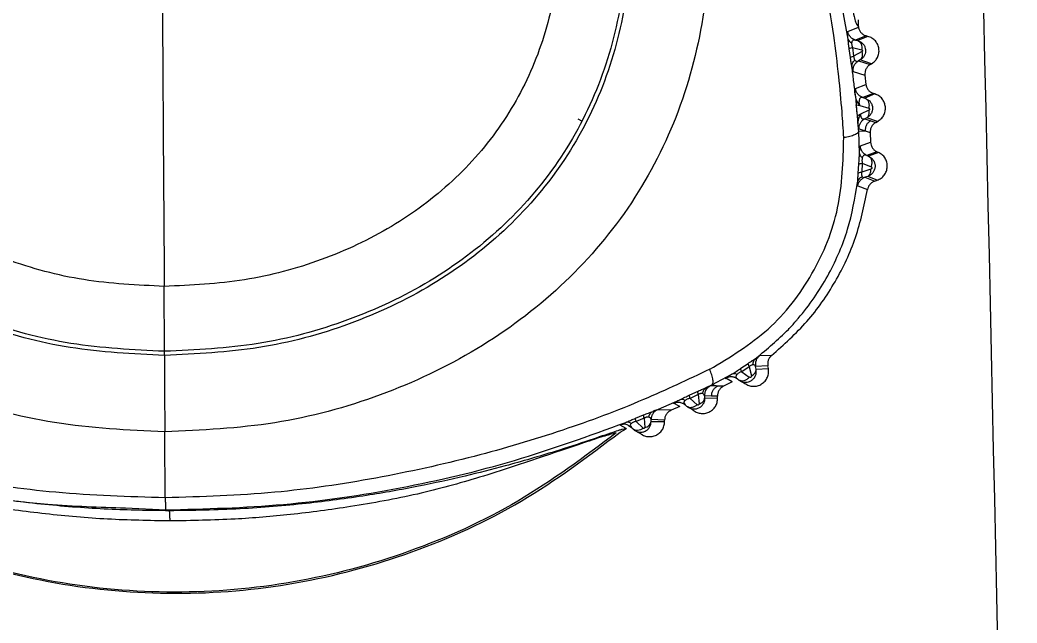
# Model space of a CAD drawing. Extents: x 527 to 611, y 788 to 934.
# Drawn here: x 605.528 to 607.359, y 856.695 to 857.804 of the extents above; entities that cross this region are included whole.
import ezdxf

# ---------------------------------------------------------------- set-up
doc = ezdxf.new("R2010")
doc.units = 0
doc.header["$MEASUREMENT"] = 0
doc.layers.add('1', color=4, linetype='Continuous')
doc.layers.add('GEOMETRY', color=4, linetype='Continuous', lineweight=25)

# ---------------------------------------------------------------- blocks, each defined once
blk = doc.blocks.new('2026_FLASH')
at = {"layer": 'GEOMETRY'}
for p, q in [((79.9888, 54.4774), (79.9889, 54.4903)), ((79.9689, 54.468), (79.9692, 54.4692)), ((79.9692, 54.4692), (79.9889, 54.477)), ((79.9853, 54.4823), (79.9888, 54.4774)), ((79.9888, 54.4774), (79.9889, 54.477)), ((80.0032, 54.461), (79.9835, 54.4532)), ((79.9835, 54.4532), (79.9876, 54.4522)), ((80.0063, 54.4601), (79.9876, 54.4522)), ((79.9876, 54.4522), (79.994, 54.4492)), ((80.0063, 54.4601), (80.0032, 54.461)), ((79.9741, 54.4214), (79.9719, 54.4372)), ((79.9778, 54.4394), (79.98, 54.4237)), ((79.9778, 54.4394), (79.9951, 54.4351)), ((79.9955, 54.4321), (79.98, 54.4237)), ((79.9922, 54.4168), (79.9889, 54.415)), ((79.9889, 54.415), (80.0105, 54.4083)), ((80.0128, 54.4096), (79.9922, 54.4168)), ((79.9784, 54.3976), (79.9792, 54.3956)), ((79.9792, 54.3956), (80.0007, 54.389)), ((80.0105, 54.4083), (80.0128, 54.4096)), ((80.0007, 54.389), (80.0026, 54.3717)), ((79.9834, 54.3644), (80.0026, 54.3717)), ((79.9833, 54.35), (79.9849, 54.3345)), ((80.0164, 54.355), (79.9972, 54.3477)), ((79.9972, 54.3477), (80.0008, 54.3466)), ((80.019, 54.3542), (80.0008, 54.3466)), ((80.0008, 54.3466), (80.0075, 54.343)), ((80.019, 54.3542), (80.0164, 54.355)), ((79.9853, 54.331), (79.9849, 54.3345)), ((79.9849, 54.3345), (79.9912, 54.3329)), ((79.9869, 54.3139), (79.9853, 54.331)), ((79.9912, 54.3329), (80.0077, 54.3281)), ((80.0081, 54.3245), (79.9927, 54.3168)), ((79.4737, 54.3084), (79.4811, 54.3042)), ((79.9927, 54.3168), (79.9869, 54.3139)), ((79.9884, 54.297), (79.9869, 54.3139)), ((80.0042, 54.3105), (80.0004, 54.3087)), ((80.0004, 54.3087), (80.0116, 54.305)), ((80.0237, 54.3035), (80.0042, 54.3105)), ((80.0116, 54.305), (80.0208, 54.302)), ((80.0208, 54.302), (80.0237, 54.3035)), ((79.9885, 54.2964), (79.9884, 54.297)), ((79.9893, 54.2861), (80.0012, 54.2862)), ((79.9908, 54.2446), (79.9893, 54.2861)), ((79.99, 54.2899), (80.0012, 54.2862)), ((80.0012, 54.2862), (80.0104, 54.2833)), ((80.0104, 54.2833), (80.0112, 54.2654)), ((79.9918, 54.2563), (79.9924, 54.259)), ((79.9924, 54.259), (80.0112, 54.2654)), ((80.0229, 54.248), (80.0041, 54.2413)), ((80.0041, 54.2413), (80.0073, 54.24)), ((80.0254, 54.2469), (80.0073, 54.24)), ((80.0073, 54.24), (80.0138, 54.2354)), ((80.0254, 54.2469), (80.0229, 54.248)), ((79.9885, 54.2088), (79.9896, 54.225)), ((79.9959, 54.2271), (79.9949, 54.2106)), ((80.0118, 54.2161), (79.9949, 54.2106)), ((79.9959, 54.2271), (80.012, 54.2205)), ((80.0058, 54.2027), (80.0007, 54.2011)), ((80.0007, 54.2011), (80.0187, 54.194)), ((80.0232, 54.1956), (80.0058, 54.2027)), ((80.0187, 54.194), (80.0232, 54.1956)), ((79.9876, 54.1852), (80.0056, 54.1784)), ((78.7143, 53.8812), (78.7138, 54.0005)), ((78.7143, 53.8736), (78.7143, 53.8812)), ((79.7945, 53.8645), (79.8007, 53.8687)), ((79.807, 53.8726), (79.8055, 53.8718)), ((79.8294, 53.8736), (79.807, 53.8726)), ((79.7729, 53.8499), (79.7864, 53.859)), ((79.7883, 53.8529), (79.7745, 53.8437)), ((79.7883, 53.8529), (79.7922, 53.836)), ((79.8224, 53.8544), (79.7998, 53.8533)), ((79.801, 53.8483), (79.7998, 53.8533)), ((79.801, 53.8483), (79.8234, 53.8497)), ((79.8234, 53.8497), (79.8224, 53.8544)), ((79.7197, 53.8195), (79.7566, 53.8392)), ((79.7465, 53.8321), (79.7435, 53.8306)), ((79.7464, 53.8324), (79.7454, 53.8317)), ((79.7568, 53.8253), (79.7454, 53.8317)), ((79.747, 53.8329), (79.7462, 53.8326)), ((79.757, 53.834), (79.7502, 53.8335)), ((79.7633, 53.8323), (79.7556, 53.8341)), ((79.7667, 53.8303), (79.7694, 53.8283)), ((79.7694, 53.8283), (79.78, 53.8222)), ((79.7745, 53.8437), (79.7884, 53.8336)), ((79.7053, 53.8128), (79.7105, 53.8151)), ((79.7105, 53.8151), (79.7197, 53.8195)), ((79.7171, 53.8176), (79.7155, 53.8171)), ((79.7302, 53.8173), (79.7171, 53.8176)), ((79.7302, 53.8173), (79.7197, 53.8195)), ((79.7409, 53.817), (79.7302, 53.8173)), ((79.7568, 53.8253), (79.7409, 53.817)), ((79.7779, 53.8238), (79.78, 53.8222)), ((79.6116, 53.7708), (79.6609, 53.7922)), ((79.679, 53.801), (79.6942, 53.808)), ((79.6947, 53.8017), (79.6796, 53.7947)), ((79.6796, 53.7947), (79.6927, 53.7829)), ((79.6947, 53.8017), (79.696, 53.7844)), ((79.7061, 53.7992), (79.7064, 53.7951)), ((79.7192, 53.7989), (79.7061, 53.7992)), ((79.7064, 53.7951), (79.7301, 53.7954)), ((79.73, 53.7987), (79.7192, 53.7989)), ((79.7301, 53.7954), (79.73, 53.7987)), ((79.6198, 53.7737), (79.6184, 53.7733)), ((79.6447, 53.7727), (79.6198, 53.7737)), ((79.6605, 53.7796), (79.6447, 53.7727)), ((79.6492, 53.7861), (79.6507, 53.787)), ((79.6605, 53.7796), (79.6492, 53.7861)), ((79.6656, 53.7859), (79.6697, 53.7835)), ((79.6734, 53.78), (79.6706, 53.7825)), ((79.6819, 53.7761), (79.6839, 53.7742)), ((79.5794, 53.7582), (79.5943, 53.7642)), ((79.5955, 53.7584), (79.5806, 53.7524)), ((79.5955, 53.7584), (79.5962, 53.741)), ((79.6081, 53.7519), (79.6079, 53.7556)), ((79.6328, 53.7546), (79.6079, 53.7556)), ((79.6328, 53.7519), (79.6328, 53.7546)), ((79.551, 53.7456), (79.5519, 53.7461)), ((79.5625, 53.7391), (79.551, 53.7456)), ((79.551, 53.7324), (79.5621, 53.7389)), ((79.5621, 53.7389), (79.555, 53.7376)), ((79.5625, 53.7391), (79.5621, 53.7389)), ((79.5665, 53.7451), (79.5721, 53.7412)), ((79.5721, 53.7412), (79.5751, 53.7382)), ((79.5806, 53.7524), (79.5934, 53.7399)), ((79.6081, 53.7519), (79.6328, 53.7519)), ((79.5791, 53.7352), (79.5915, 53.728)), ((78.6424, 53.5933), (78.7167, 53.5897)), ((78.7233, 53.5881), (78.7167, 53.5897))]:
    blk.add_line(p, q, dxfattribs=at)
for points in [[(79.9578, 62.9334), (80.1064, 59.1097), (80.2138, 55.2843), (80.2801, 51.4582)], [(78.7104, 54.5334), (78.7109, 54.4441), (78.7118, 54.2654), (78.7132, 54.0888), (78.7138, 54.0005)], [(80.0128, 54.4096), (80.0151, 54.4112), (80.0195, 54.4143), (80.0241, 54.4211), (80.0267, 54.4289), (80.0268, 54.4371), (80.0246, 54.445), (80.0202, 54.4519), (80.014, 54.4574), (80.0089, 54.4592), (80.0063, 54.4601)], [(80.0237, 54.3035), (80.026, 54.305), (80.0306, 54.3079), (80.0354, 54.3146), (80.0382, 54.3223), (80.0387, 54.3305), (80.0367, 54.3385), (80.0326, 54.3455), (80.0266, 54.3512), (80.0215, 54.3532), (80.019, 54.3542)], [(80.0232, 54.1956), (80.0257, 54.1967), (80.0308, 54.1989), (80.0367, 54.2049), (80.0406, 54.2123), (80.0422, 54.2205), (80.0413, 54.2288), (80.038, 54.2364), (80.0326, 54.2429), (80.0278, 54.2455), (80.0254, 54.2469)], [(79.78, 53.8222), (79.7824, 53.8208), (79.7871, 53.8179), (79.7954, 53.8165), (79.8037, 53.8174), (79.8113, 53.8208), (79.8176, 53.8263), (79.822, 53.8334), (79.8242, 53.8415), (79.8236, 53.847), (79.8234, 53.8497)], [(79.6839, 53.7742), (79.686, 53.7725), (79.6903, 53.7692), (79.6982, 53.7668), (79.7064, 53.7667), (79.7142, 53.769), (79.7211, 53.7734), (79.7264, 53.7797), (79.7297, 53.7873), (79.73, 53.7927), (79.7301, 53.7954)], [(79.5858, 53.7324), (79.5879, 53.7306), (79.592, 53.7271), (79.5998, 53.7245), (79.608, 53.724), (79.616, 53.726), (79.623, 53.7303), (79.6285, 53.7364), (79.6321, 53.7438), (79.6326, 53.7492), (79.6328, 53.7519)], [(77.9181, 53.7334), (77.9771, 53.6888), (78.0952, 53.5996), (78.2982, 53.5074), (78.5127, 53.4493), (78.7344, 53.43), (78.956, 53.449), (79.1706, 53.5068), (79.3737, 53.5989), (79.4919, 53.6879), (79.551, 53.7324)], [(79.544, 53.7312), (79.4852, 53.6871), (79.3675, 53.5991), (79.1656, 53.5081), (78.9524, 53.451), (78.7322, 53.4322), (78.5121, 53.4513), (78.299, 53.5087), (78.0971, 53.5999), (77.9796, 53.6881), (77.9208, 53.7321)]]:
    blk.add_open_spline(points, degree=3, dxfattribs=at)
for points, knots in [([(77.4714, 54.2754), (77.4742, 54.3175), (77.4802, 54.4074), (77.5016, 54.5526), (77.534, 54.7002), (77.5783, 54.847), (77.6312, 54.9868), (77.6936, 55.1259), (77.7723, 55.2752), (77.8716, 55.4292), (77.9929, 55.5879), (78.1126, 55.7183), (78.2216, 55.8197), (78.3107, 55.8936), (78.393, 55.9547), (78.4462, 55.9901), (78.4715, 56.007)], [0, 0, 0, 0, 0.0618389, 0.131845, 0.211627, 0.279904, 0.3529711, 0.4274329, 0.4999257, 0.5964014, 0.6918895, 0.7884778, 0.8520734, 0.9066684, 0.9556063, 1, 1, 1, 1]), ([(79.9619, 54.274), (79.9609, 54.2897), (79.9586, 54.327), (79.9526, 54.3897), (79.9432, 54.4672), (79.9306, 54.5463), (79.9147, 54.6264), (79.8967, 54.704), (79.8726, 54.7894), (79.8434, 54.8778), (79.809, 54.9685), (79.7701, 55.0595), (79.7242, 55.1553), (79.6893, 55.22), (79.6699, 55.2537), (79.6699, 55.2537), (79.6699, 55.2537), (79.6699, 55.2537), (79.6699, 55.2537), (79.6699, 55.2537), (79.6698, 55.2537), (79.6698, 55.2538), (79.6697, 55.254), (79.6695, 55.2543), (79.6689, 55.2553), (79.667, 55.2587), (79.66, 55.2707), (79.6449, 55.296), (79.619, 55.338), (79.5908, 55.3812), (79.5643, 55.4196), (79.5445, 55.4474), (79.5264, 55.4721), (79.5101, 55.4938), (79.4841, 55.5275), (79.4486, 55.5715), (79.4026, 55.6249), (79.3563, 55.6758), (79.307, 55.7269), (79.2468, 55.7852), (79.1855, 55.84), (79.1233, 55.8912), (79.067, 55.9344), (79.0131, 55.973), (78.9779, 55.9967), (78.9633, 56.0065)], [0, 0, 0, 0, 0.023144, 0.05484, 0.091564, 0.136206, 0.170367, 0.209427, 0.251228, 0.298444, 0.343948, 0.391377, 0.441313, 0.497426, 0.497427, 0.497428, 0.497429, 0.497432, 0.497437, 0.497446, 0.497463, 0.497497, 0.497564, 0.497711, 0.498058, 0.499248, 0.503302, 0.518104, 0.541837, 0.574517, 0.592617, 0.609041, 0.623786, 0.63685, 0.648231, 0.685287, 0.718359, 0.749985, 0.784568, 0.820855, 0.870939, 0.90326, 0.937451, 0.973984, 1, 1, 1, 1]), ([(79.9698, 54.455), (79.9573, 54.5258), (79.9322, 54.6676), (79.8701, 54.8756), (79.7901, 55.077), (79.6909, 55.2703), (79.5734, 55.4535), (79.4393, 55.6242), (79.2905, 55.7826), (79.1806, 55.8751), (79.1257, 55.9213)], [0, 0, 0, 0, 0.124582, 0.24949, 0.37459, 0.499876, 0.625195, 0.75037, 0.87536, 1, 1, 1, 1]), ([(79.1636, 55.9085), (79.1643, 55.9075), (79.1659, 55.9055), (79.1794, 55.893), (79.206, 55.8692), (79.2442, 55.8343), (79.2857, 55.7951), (79.3336, 55.7475), (79.387, 55.6913), (79.4485, 55.6221), (79.5129, 55.5431), (79.5777, 55.4557), (79.6371, 55.3677), (79.6922, 55.2774), (79.743, 55.1853), (79.7902, 55.0899), (79.8338, 54.9907), (79.8752, 54.8836), (79.9109, 54.7761), (79.9394, 54.6751), (79.959, 54.5949), (79.9724, 54.5349), (79.9798, 54.501), (79.9837, 54.4859), (79.9848, 54.4835), (79.9853, 54.4823)], [0, 0, 0, 0, 0.014533, 0.030212, 0.067806, 0.097423, 0.132023, 0.171465, 0.214167, 0.262912, 0.324614, 0.380826, 0.439833, 0.496705, 0.551963, 0.610023, 0.668914, 0.727586, 0.796926, 0.855191, 0.90411, 0.942201, 0.973745, 0.987278, 1, 1, 1, 1]), ([(78.7147, 53.733), (78.6469, 53.7363), (78.5119, 53.7429), (78.3167, 53.7959), (78.1373, 53.8799), (77.981, 53.9961), (77.8548, 54.141), (77.7659, 54.3105), (77.7174, 54.4968), (77.7087, 54.692), (77.7383, 54.8891), (77.8037, 55.0806), (77.9008, 55.2598), (78.0254, 55.4197), (78.174, 55.5535), (78.3419, 55.6541), (78.5238, 55.7206), (78.6509, 55.7292), (78.7139, 55.7334)], [0, 0, 0, 0, 0.064638, 0.128652, 0.191528, 0.253029, 0.313363, 0.373321, 0.433986, 0.495948, 0.559248, 0.623536, 0.688243, 0.752741, 0.816423, 0.878848, 0.939909, 1, 1, 1, 1]), ([(78.7139, 55.7334), (78.777, 55.7291), (78.9042, 55.7204), (79.087, 55.6537), (79.256, 55.5528), (79.4055, 55.4188), (79.5305, 55.2588), (79.6273, 55.0795), (79.6916, 54.8879), (79.7199, 54.6908), (79.7098, 54.4955), (79.6602, 54.3094), (79.5709, 54.14), (79.4453, 53.9953), (79.2899, 53.8792), (79.1115, 53.7954), (78.9173, 53.7426), (78.7825, 53.7362), (78.7147, 53.733)], [0, 0, 0, 0, 0.060091, 0.121152, 0.183577, 0.247259, 0.311757, 0.376464, 0.440752, 0.504052, 0.566014, 0.626679, 0.686637, 0.746971, 0.808472, 0.871348, 0.935362, 1, 1, 1, 1]), ([(78.7143, 53.8736), (78.6562, 53.8764), (78.5404, 53.882), (78.3732, 53.9273), (78.2193, 53.9991), (78.0854, 54.0985), (77.9773, 54.2224), (77.9012, 54.3676), (77.8598, 54.527), (77.8525, 54.6943), (77.8781, 54.863), (77.9343, 55.0271), (78.0176, 55.1808), (78.1243, 55.3179), (78.2515, 55.4326), (78.3952, 55.519), (78.5508, 55.5761), (78.6596, 55.5834), (78.7135, 55.5871)], [0, 0, 0, 0, 0.0646767, 0.1287256, 0.1916179, 0.2531026, 0.3133855, 0.3732788, 0.4339031, 0.4958603, 0.5591847, 0.6235101, 0.6882555, 0.7527919, 0.8165052, 0.8789367, 0.9399691, 1, 1, 1, 1]), ([(78.7135, 55.5871), (78.7676, 55.5834), (78.8765, 55.5759), (79.033, 55.5186), (79.1776, 55.4321), (79.3056, 55.3171), (79.4127, 55.1799), (79.4957, 55.0262), (79.5509, 54.862), (79.5753, 54.6932), (79.5668, 54.526), (79.5245, 54.3666), (79.4481, 54.2216), (79.3404, 54.0977), (79.2073, 53.9985), (79.0544, 53.9268), (78.888, 53.8818), (78.7724, 53.8763), (78.7143, 53.8736)], [0, 0, 0, 0, 0.060031, 0.121063, 0.183495, 0.247208, 0.311744, 0.37649, 0.440815, 0.50414, 0.566097, 0.626721, 0.686615, 0.746897, 0.808382, 0.871274, 0.935323, 1, 1, 1, 1]), ([(78.7143, 53.8812), (78.6567, 53.884), (78.542, 53.8895), (78.3762, 53.9344), (78.2237, 54.0055), (78.0909, 54.104), (77.9838, 54.2268), (77.9084, 54.3706), (77.8674, 54.5286), (77.8603, 54.6943), (77.8857, 54.8616), (77.9414, 55.0242), (78.0239, 55.1765), (78.1297, 55.3124), (78.2557, 55.4262), (78.3981, 55.5118), (78.5523, 55.5683), (78.66, 55.5756), (78.7135, 55.5792)], [0, 0, 0, 0, 0.06468, 0.128735, 0.191634, 0.253118, 0.313391, 0.373269, 0.433886, 0.495846, 0.559178, 0.623509, 0.688256, 0.752797, 0.816517, 0.878954, 0.939983, 1, 1, 1, 1]), ([(78.7135, 55.5792), (78.767, 55.5756), (78.875, 55.5681), (79.03, 55.5114), (79.1733, 55.4256), (79.3002, 55.3117), (79.4064, 55.1756), (79.4886, 55.0233), (79.5433, 54.8606), (79.5675, 54.6933), (79.5591, 54.5276), (79.5172, 54.3696), (79.4415, 54.2259), (79.3348, 54.1032), (79.2029, 54.0049), (79.0514, 53.9339), (78.8865, 53.8893), (78.7719, 53.8839), (78.7143, 53.8812)], [0, 0, 0, 0, 0.060017, 0.121046, 0.183483, 0.247203, 0.311744, 0.376491, 0.440822, 0.504154, 0.566114, 0.626731, 0.686609, 0.746882, 0.808366, 0.871265, 0.93532, 1, 1, 1, 1]), ([(78.7138, 54.0005), (78.6644, 54.0029), (78.566, 54.0076), (78.4238, 54.0459), (78.293, 54.1066), (78.1792, 54.1908), (78.0873, 54.2958), (78.0228, 54.419), (77.9879, 54.5543), (77.9821, 54.6962), (78.0041, 54.8394), (78.052, 54.9788), (78.1229, 55.1094), (78.2135, 55.226), (78.3213, 55.3236), (78.443, 55.3971), (78.5748, 55.4458), (78.6671, 55.452), (78.7128, 55.4551)], [0, 0, 0, 0, 0.064705, 0.128813, 0.191763, 0.253244, 0.313432, 0.373191, 0.433751, 0.495731, 0.55912, 0.623495, 0.688261, 0.752837, 0.816615, 0.87909, 0.940089, 1, 1, 1, 1]), ([(78.7128, 55.4551), (78.7587, 55.452), (78.8511, 55.4456), (78.9838, 55.3968), (79.1065, 55.3232), (79.2151, 55.2254), (79.3062, 55.1087), (79.3768, 54.978), (79.4237, 54.8385), (79.4446, 54.6953), (79.4375, 54.5534), (79.4017, 54.4182), (79.3369, 54.2951), (79.2455, 54.1901), (79.1325, 54.1061), (79.0028, 54.0455), (78.8615, 54.0074), (78.7632, 54.0028), (78.7138, 54.0005)], [0, 0, 0, 0, 0.059911, 0.12091, 0.183385, 0.247163, 0.311739, 0.376505, 0.44088, 0.504269, 0.566249, 0.626809, 0.686568, 0.746756, 0.808237, 0.871187, 0.935295, 1, 1, 1, 1]), ([(79.9835, 54.4532), (79.9818, 54.4538), (79.9782, 54.4551), (79.9738, 54.4589), (79.9705, 54.4637), (79.9696, 54.4674), (79.9692, 54.4692)], [0, 0, 0, 0, 0.244703, 0.5, 0.755297, 1, 1, 1, 1]), ([(79.9889, 54.477), (79.9893, 54.4751), (79.9902, 54.4713), (79.9936, 54.4666), (79.9979, 54.4629), (80.0014, 54.4616), (80.0032, 54.461)], [0, 0, 0, 0, 0.253742, 0.509905, 0.758369, 1, 1, 1, 1]), ([(79.9698, 54.455), (79.9696, 54.4571), (79.9692, 54.4612), (79.9689, 54.4654), (79.9689, 54.4671), (79.9689, 54.468)], [0, 0, 0, 0, 0.311686, 0.621138, 1, 1, 1, 1]), ([(79.9719, 54.4372), (79.9718, 54.4384), (79.9715, 54.4402), (79.9711, 54.4424), (79.9709, 54.444), (79.9708, 54.4455), (79.9707, 54.4468), (79.9706, 54.4476), (79.9703, 54.4503), (79.9701, 54.4527), (79.9698, 54.455)], [0, 0, 0, 0, 0.198415, 0.3028, 0.36011, 0.457997, 0.54502, 0.571673, 0.58734, 1, 1, 1, 1]), ([(79.9698, 54.455), (79.9703, 54.4537), (79.9714, 54.451), (79.9747, 54.4491), (79.9764, 54.4482)], [0, 0, 0, 0, 0.499989, 1, 1, 1, 1]), ([(79.9835, 54.4532), (79.9819, 54.4533), (79.9795, 54.4536), (79.9774, 54.4517), (79.9766, 54.45), (79.9765, 54.4488), (79.9764, 54.4482)], [0, 0, 0, 0, 0.542909, 0.786725, 0.897634, 1, 1, 1, 1]), ([(79.9876, 54.4522), (79.9889, 54.4516), (79.9914, 54.4504), (79.994, 54.4463), (79.9955, 54.441), (79.9952, 54.437), (79.9951, 54.4351)], [0, 0, 0, 0, 0.242505, 0.499998, 0.757493, 1, 1, 1, 1]), ([(79.9719, 54.4372), (79.9724, 54.4375), (79.9734, 54.4382), (79.9764, 54.439), (79.9778, 54.4394)], [0, 0, 0, 0, 0.500008, 1, 1, 1, 1]), ([(79.9764, 54.4482), (79.9764, 54.4476), (79.9763, 54.4463), (79.9765, 54.4447), (79.9767, 54.4432), (79.977, 54.4416), (79.9776, 54.4402), (79.9778, 54.4394)], [0, 0, 0, 0, 0.252838, 0.493953, 0.521876, 0.738307, 1, 1, 1, 1]), ([(79.994, 54.4492), (79.9955, 54.4478), (79.9985, 54.4453), (80.0009, 54.4404), (80.0021, 54.4355), (80.002, 54.4304), (80.0003, 54.4252), (79.9972, 54.4202), (79.9939, 54.418), (79.9922, 54.4168)], [0, 0, 0, 0, 0.160862, 0.299615, 0.416213, 0.551243, 0.691826, 0.841401, 1, 1, 1, 1]), ([(79.9922, 54.4168), (79.9931, 54.4175), (79.9949, 54.419), (79.9963, 54.4228), (79.9966, 54.4273), (79.9959, 54.4306), (79.9955, 54.4321)], [0, 0, 0, 0, 0.249417, 0.506903, 0.760701, 1, 1, 1, 1]), ([(79.9951, 54.4351), (79.9953, 54.435), (79.9956, 54.4349), (79.9959, 54.4346), (79.9962, 54.4342), (79.9963, 54.4338), (79.9964, 54.4335), (79.9963, 54.4332), (79.9962, 54.4328), (79.9959, 54.4324), (79.9957, 54.4322), (79.9955, 54.4321)], [0, 0, 0, 0, 0.144351, 0.279386, 0.402708, 0.515836, 0.570702, 0.625677, 0.739519, 0.863869, 1, 1, 1, 1]), ([(79.9741, 54.4214), (79.9746, 54.4218), (79.9756, 54.4225), (79.9786, 54.4233), (79.98, 54.4237)], [0, 0, 0, 0, 0.503105, 1, 1, 1, 1]), ([(79.9769, 54.4045), (79.9765, 54.4066), (79.9762, 54.4086), (79.9757, 54.4108), (79.9757, 54.4108), (79.9757, 54.4109), (79.9757, 54.411), (79.9755, 54.4122), (79.9752, 54.4138), (79.9748, 54.416), (79.9745, 54.4183), (79.9743, 54.4202), (79.9741, 54.4214)], [0, 0, 0, 0, 0.417535, 0.417611, 0.41821, 0.419871, 0.426157, 0.450648, 0.646057, 0.703071, 0.806006, 1, 1, 1, 1]), ([(79.9769, 54.4045), (79.9769, 54.4056), (79.9769, 54.4077), (79.9779, 54.4108), (79.9796, 54.4137), (79.9813, 54.4154), (79.9822, 54.4162)], [0, 0, 0, 0, 0.2541623, 0.5091042, 0.7593494, 1, 1, 1, 1]), ([(79.9792, 54.3956), (79.9791, 54.3975), (79.979, 54.4013), (79.9809, 54.4069), (79.9842, 54.4117), (79.9874, 54.4139), (79.9889, 54.415)], [0, 0, 0, 0, 0.244604, 0.5, 0.755396, 1, 1, 1, 1]), ([(79.98, 54.4237), (79.9801, 54.4229), (79.9801, 54.4213), (79.9805, 54.4199), (79.9808, 54.4191), (79.981, 54.4185), (79.9814, 54.4174), (79.9819, 54.4167), (79.9822, 54.4162)], [0, 0, 0, 0, 0.238313, 0.475335, 0.500024, 0.549554, 0.728053, 1, 1, 1, 1]), ([(79.9822, 54.4162), (79.9827, 54.4157), (79.9836, 54.4146), (79.9859, 54.414), (79.9877, 54.4146), (79.9889, 54.415)], [0, 0, 0, 0, 0.225042, 0.470435, 1, 1, 1, 1]), ([(79.9833, 54.3499), (79.9827, 54.3555), (79.9812, 54.3694), (79.9791, 54.3876), (79.9774, 54.4002), (79.9769, 54.4045)], [0, 0, 0, 0, 0.304807, 0.763892, 1, 1, 1, 1]), ([(79.9769, 54.4045), (79.9774, 54.4017), (79.978, 54.3984), (79.9783, 54.3977), (79.9784, 54.3976)], [0, 0, 0, 0, 0.847425, 1, 1, 1, 1]), ([(80.0105, 54.4083), (80.0089, 54.4072), (80.0057, 54.4049), (80.0025, 54.4), (80.0006, 54.3946), (80.0007, 54.3908), (80.0007, 54.389)], [0, 0, 0, 0, 0.253674, 0.509842, 0.758373, 1, 1, 1, 1]), ([(79.9833, 54.35), (79.9832, 54.3521), (79.983, 54.3562), (79.9829, 54.3604), (79.983, 54.3636), (79.9833, 54.3642), (79.9834, 54.3644)], [0, 0, 0, 0, 0.217056, 0.42966, 0.698276, 1, 1, 1, 1]), ([(79.9972, 54.3477), (79.9954, 54.3484), (79.9919, 54.3498), (79.9876, 54.3538), (79.9845, 54.3588), (79.9838, 54.3626), (79.9834, 54.3644)], [0, 0, 0, 0, 0.244606, 0.5, 0.755394, 1, 1, 1, 1]), ([(80.0026, 54.3717), (80.003, 54.3698), (80.0037, 54.366), (80.007, 54.3611), (80.0112, 54.3571), (80.0147, 54.3557), (80.0164, 54.355)], [0, 0, 0, 0, 0.253687, 0.509855, 0.758386, 1, 1, 1, 1]), ([(79.9833, 54.35), (79.9836, 54.3483), (79.9841, 54.3449), (79.9865, 54.3387), (79.9893, 54.3352), (79.9912, 54.3329)], [0, 0, 0, 0, 0.24777, 0.493288, 1, 1, 1, 1]), ([(79.9972, 54.3477), (79.9959, 54.3478), (79.9935, 54.3481), (79.9914, 54.3462), (79.9904, 54.3433), (79.99, 54.3415), (79.9898, 54.3397), (79.9899, 54.3381), (79.9901, 54.337), (79.9902, 54.336), (79.9905, 54.3346), (79.9909, 54.3335), (79.9912, 54.3329)], [0, 0, 0, 0, 0.3100242, 0.5857179, 0.6923485, 0.7453105, 0.7989263, 0.8624335, 0.8815299, 0.8914551, 0.9429277, 1, 1, 1, 1]), ([(80.0008, 54.3466), (80.0021, 54.346), (80.0047, 54.3446), (80.0074, 54.3401), (80.0086, 54.3343), (80.008, 54.3301), (80.0077, 54.3281)], [0, 0, 0, 0, 0.241786, 0.499998, 0.758211, 1, 1, 1, 1]), ([(80.0075, 54.343), (80.0075, 54.343), (80.0091, 54.3422), (80.0113, 54.3391), (80.014, 54.3343), (80.015, 54.3286), (80.0144, 54.3229), (80.0121, 54.3177), (80.0087, 54.3133), (80.0057, 54.3114), (80.0042, 54.3105)], [0, 0, 0, 0, 0.000982, 0.136994, 0.282171, 0.42862, 0.578483, 0.723923, 0.8644, 1, 1, 1, 1]), ([(79.9884, 54.297), (79.9878, 54.3045), (79.9868, 54.3158), (79.9857, 54.3272), (79.9853, 54.331)], [0, 0, 0, 0, 0.663169, 1, 1, 1, 1]), ([(80.0042, 54.3105), (80.005, 54.3112), (80.0068, 54.3125), (80.0082, 54.3159), (80.0088, 54.32), (80.0083, 54.3231), (80.0081, 54.3245)], [0, 0, 0, 0, 0.253348, 0.511302, 0.763261, 1, 1, 1, 1]), ([(80.0077, 54.3281), (80.0079, 54.328), (80.0083, 54.3279), (80.0087, 54.3275), (80.009, 54.327), (80.0092, 54.3266), (80.0092, 54.3262), (80.0092, 54.3259), (80.0091, 54.3256), (80.0089, 54.3252), (80.0086, 54.3248), (80.0083, 54.3246), (80.0081, 54.3245)], [0, 0, 0, 0, 0.146361, 0.284808, 0.41183, 0.527282, 0.582294, 0.636648, 0.691473, 0.747865, 0.867827, 1, 1, 1, 1]), ([(79.9884, 54.297), (79.9884, 54.299), (79.9883, 54.303), (79.9895, 54.31), (79.9915, 54.3143), (79.9927, 54.3168)], [0, 0, 0, 0, 0.298965, 0.578216, 1, 1, 1, 1]), ([(79.99, 54.2899), (79.99, 54.2917), (79.99, 54.2955), (79.9922, 54.3009), (79.9956, 54.3056), (79.9989, 54.3077), (80.0004, 54.3087)], [0, 0, 0, 0, 0.244705, 0.5, 0.755295, 1, 1, 1, 1]), ([(79.9927, 54.3168), (79.9927, 54.3161), (79.9927, 54.3149), (79.993, 54.3133), (79.9934, 54.3117), (79.9942, 54.3102), (79.9951, 54.3091), (79.9962, 54.3083), (79.998, 54.3079), (79.9995, 54.3084), (80.0004, 54.3087)], [0, 0, 0, 0, 0.079086, 0.133913, 0.200461, 0.312241, 0.428543, 0.526289, 0.702284, 1, 1, 1, 1]), ([(80.0116, 54.305), (80.01, 54.304), (80.0068, 54.302), (80.0034, 54.2973), (80.0012, 54.2919), (80.0012, 54.2881), (80.0012, 54.2862)], [0, 0, 0, 0, 0.244768, 0.500064, 0.755326, 1, 1, 1, 1]), ([(79.9893, 54.2861), (79.9889, 54.2848), (79.988, 54.2823), (79.9823, 54.2789), (79.9738, 54.2759), (79.9658, 54.2746), (79.9619, 54.274)], [0, 0, 0, 0, 0.2398, 0.491268, 0.747303, 1, 1, 1, 1]), ([(79.9893, 54.2861), (79.9892, 54.2879), (79.9889, 54.2907), (79.9887, 54.2941), (79.9885, 54.2958), (79.9885, 54.2964)], [0, 0, 0, 0, 0.528606, 0.827155, 1, 1, 1, 1]), ([(79.9885, 54.2964), (79.9888, 54.2944), (79.9894, 54.2905), (79.9898, 54.2901), (79.99, 54.2899)], [0, 0, 0, 0, 0.518872, 1, 1, 1, 1]), ([(80.0208, 54.302), (80.0192, 54.301), (80.016, 54.2989), (80.0126, 54.2941), (80.0105, 54.2889), (80.0104, 54.2852), (80.0104, 54.2833)], [0, 0, 0, 0, 0.253715, 0.509834, 0.758299, 1, 1, 1, 1]), ([(79.7156, 53.8481), (79.753, 53.8706), (79.8274, 53.9153), (79.9087, 54.0212), (79.9585, 54.1443), (79.9607, 54.2306), (79.9619, 54.274)], [0, 0, 0, 0, 0.251476, 0.500099, 0.748747, 1, 1, 1, 1]), ([(79.9908, 54.2446), (79.9909, 54.2467), (79.9912, 54.2508), (79.9915, 54.2551), (79.9917, 54.2559), (79.9918, 54.2563)], [0, 0, 0, 0, 0.3376114, 0.6688014, 1, 1, 1, 1]), ([(80.0041, 54.2413), (80.0025, 54.2422), (79.9992, 54.244), (79.9954, 54.2483), (79.9929, 54.2535), (79.9925, 54.2572), (79.9924, 54.259)], [0, 0, 0, 0, 0.244829, 0.5, 0.755171, 1, 1, 1, 1]), ([(80.0112, 54.2654), (80.0114, 54.2636), (80.0118, 54.2598), (80.0145, 54.2548), (80.0181, 54.2505), (80.0213, 54.2488), (80.0229, 54.248)], [0, 0, 0, 0, 0.253851, 0.511392, 0.75983, 1, 1, 1, 1]), ([(79.9896, 54.225), (79.9898, 54.2286), (79.9903, 54.2354), (79.9906, 54.2416), (79.9908, 54.2446)], [0, 0, 0, 0, 0.524097, 1, 1, 1, 1]), ([(79.9908, 54.2446), (79.9911, 54.2433), (79.9917, 54.2406), (79.9946, 54.2383), (79.996, 54.2372)], [0, 0, 0, 0, 0.499999, 1, 1, 1, 1]), ([(79.996, 54.2372), (79.9959, 54.2365), (79.9956, 54.2351), (79.9953, 54.2325), (79.9954, 54.2297), (79.9957, 54.228), (79.9959, 54.2271)], [0, 0, 0, 0, 0.251071, 0.490727, 0.735067, 1, 1, 1, 1]), ([(80.0041, 54.2413), (80.0024, 54.2417), (80, 54.2423), (79.9976, 54.2406), (79.9965, 54.239), (79.9962, 54.2377), (79.996, 54.2372)], [0, 0, 0, 0, 0.551209, 0.790493, 0.899445, 1, 1, 1, 1]), ([(80.0138, 54.2354), (80.015, 54.234), (80.0173, 54.2311), (80.0192, 54.2257), (80.0196, 54.2199), (80.0183, 54.2142), (80.0153, 54.2091), (80.0111, 54.205), (80.0076, 54.2034), (80.0058, 54.2027)], [0, 0, 0, 0, 0.135176, 0.27999, 0.421876, 0.566004, 0.710322, 0.854948, 1, 1, 1, 1]), ([(80.0073, 54.24), (80.0085, 54.2392), (80.011, 54.2375), (80.0131, 54.2326), (80.0136, 54.2266), (80.0125, 54.2225), (80.012, 54.2205)], [0, 0, 0, 0, 0.241629, 0.499998, 0.758369, 1, 1, 1, 1]), ([(79.9896, 54.225), (79.9902, 54.2255), (79.9913, 54.2263), (79.9944, 54.2268), (79.9959, 54.2271)], [0, 0, 0, 0, 0.499986, 1, 1, 1, 1]), ([(80.0058, 54.2027), (80.0067, 54.2032), (80.0086, 54.2042), (80.0106, 54.2075), (80.0118, 54.2115), (80.0118, 54.2146), (80.0118, 54.2161)], [0, 0, 0, 0, 0.253258, 0.511382, 0.763459, 1, 1, 1, 1]), ([(80.012, 54.2205), (80.0122, 54.2204), (80.0126, 54.2202), (80.0131, 54.2197), (80.0134, 54.219), (80.0135, 54.2184), (80.0134, 54.2179), (80.0133, 54.2176), (80.0132, 54.2172), (80.0129, 54.2168), (80.0124, 54.2164), (80.012, 54.2162), (80.0118, 54.2161)], [0, 0, 0, 0, 0.1449882, 0.2823958, 0.4088267, 0.5242291, 0.5794504, 0.6341593, 0.6894535, 0.7463817, 0.8673433, 1, 1, 1, 1]), ([(79.9874, 54.1914), (79.9875, 54.1923), (79.9876, 54.1937), (79.9876, 54.1955), (79.9877, 54.1976), (79.988, 54.202), (79.9883, 54.2062), (79.9885, 54.2088)], [0, 0, 0, 0, 0.22155, 0.3323, 0.397743, 0.620158, 1, 1, 1, 1]), ([(79.9874, 54.1914), (79.9877, 54.1925), (79.9882, 54.1948), (79.99, 54.1978), (79.9925, 54.2005), (79.9946, 54.2019), (79.9956, 54.2025)], [0, 0, 0, 0, 0.252786, 0.507301, 0.758048, 1, 1, 1, 1]), ([(79.9876, 54.1852), (79.988, 54.1869), (79.9888, 54.1905), (79.9918, 54.1951), (79.9958, 54.1989), (79.9991, 54.2004), (80.0007, 54.2011)], [0, 0, 0, 0, 0.2452125, 0.5, 0.7547875, 1, 1, 1, 1]), ([(79.9885, 54.2088), (79.9891, 54.2092), (79.9902, 54.21), (79.9933, 54.2104), (79.9949, 54.2106)], [0, 0, 0, 0, 0.503043, 1, 1, 1, 1]), ([(79.9949, 54.2106), (79.9947, 54.2097), (79.9944, 54.2079), (79.9945, 54.2064), (79.9946, 54.2056), (79.9947, 54.2049), (79.995, 54.2037), (79.9954, 54.203), (79.9956, 54.2025)], [0, 0, 0, 0, 0.235622, 0.471634, 0.480551, 0.54513, 0.725606, 1, 1, 1, 1]), ([(79.9956, 54.2025), (79.9963, 54.2018), (79.9977, 54.2004), (79.9997, 54.2008), (80.0007, 54.2011)], [0, 0, 0, 0, 0.473645, 1, 1, 1, 1]), ([(80.0187, 54.194), (80.017, 54.1933), (80.0136, 54.1918), (80.0097, 54.188), (80.0068, 54.1835), (80.006, 54.1801), (80.0056, 54.1784)], [0, 0, 0, 0, 0.254075, 0.511661, 0.759811, 1, 1, 1, 1]), ([(79.8007, 53.8687), (79.8212, 53.8855), (79.8469, 53.9066), (79.8704, 53.9326), (79.8762, 53.9393), (79.8777, 53.941), (79.8781, 53.9415), (79.8782, 53.9416), (79.8988, 53.9658), (79.918, 53.9937), (79.948, 54.0488), (79.9724, 54.1051), (79.9824, 54.1625), (79.9874, 54.1914)], [0, 0, 0, 0, 0.2082, 0.260693, 0.274113, 0.277664, 0.278653, 0.278952, 0.27912, 0.526842, 0.539473, 0.768615, 1, 1, 1, 1]), ([(79.8294, 53.8736), (79.8519, 53.8936), (79.8967, 53.9337), (79.9481, 54.008), (79.987, 54.0898), (79.9994, 54.1488), (80.0056, 54.1784)], [0, 0, 0, 0, 0.250557, 0.499216, 0.748246, 1, 1, 1, 1]), ([(79.9874, 54.1914), (79.9874, 54.1897), (79.9872, 54.186), (79.9875, 54.1855), (79.9876, 54.1852)], [0, 0, 0, 0, 0.472059, 1, 1, 1, 1]), ([(78.7143, 53.8736), (78.7143, 53.85), (78.7144, 53.8029), (78.7146, 53.7563), (78.7147, 53.733)], [0, 0, 0, 0, 0.5, 1, 1, 1, 1]), ([(79.7864, 53.859), (79.7891, 53.8608), (79.792, 53.8628), (79.7943, 53.8643), (79.7945, 53.8645)], [0, 0, 0, 0, 0.897777, 1, 1, 1, 1]), ([(79.7955, 53.8566), (79.7955, 53.8578), (79.7956, 53.8602), (79.7967, 53.8635), (79.7983, 53.8665), (79.7999, 53.868), (79.8007, 53.8687)], [0, 0, 0, 0, 0.241912, 0.492587, 0.747086, 1, 1, 1, 1]), ([(79.807, 53.8726), (79.8057, 53.8714), (79.803, 53.869), (79.8005, 53.8641), (79.7992, 53.8587), (79.7996, 53.8551), (79.7998, 53.8533)], [0, 0, 0, 0, 0.24521, 0.499997, 0.754786, 1, 1, 1, 1]), ([(79.8055, 53.8718), (79.8054, 53.8718), (79.8048, 53.8715), (79.8025, 53.8699), (79.8007, 53.8687)], [0, 0, 0, 0, 0.220118, 1, 1, 1, 1]), ([(79.8294, 53.8736), (79.8281, 53.8723), (79.8254, 53.8698), (79.8231, 53.8648), (79.8219, 53.8596), (79.8222, 53.8561), (79.8224, 53.8544)], [0, 0, 0, 0, 0.254088, 0.511673, 0.759824, 1, 1, 1, 1]), ([(78.7157, 53.6118), (78.6485, 53.6139), (78.5185, 53.6178), (78.3286, 53.646), (78.1517, 53.6846), (77.9876, 53.7336), (77.843, 53.7879), (77.7566, 53.8297), (77.7168, 53.849)], [0, 0, 0, 0, 0.194123, 0.375326, 0.553698, 0.717107, 0.869983, 1, 1, 1, 1]), ([(79.7156, 53.8481), (79.6754, 53.8291), (79.5879, 53.7875), (79.4428, 53.7335), (79.2785, 53.6847), (79.102, 53.6461), (78.9126, 53.6179), (78.7828, 53.6139), (78.7157, 53.6118)], [0, 0, 0, 0, 0.129548, 0.282447, 0.44601, 0.624613, 0.805705, 1, 1, 1, 1]), ([(79.7197, 53.8195), (79.7205, 53.8203), (79.722, 53.8221), (79.7218, 53.8285), (79.7198, 53.8372), (79.717, 53.8445), (79.7156, 53.8481)], [0, 0, 0, 0, 0.246242, 0.500052, 0.753835, 1, 1, 1, 1]), ([(79.7566, 53.8392), (79.7592, 53.8408), (79.7643, 53.8442), (79.77, 53.848), (79.7729, 53.8499)], [0, 0, 0, 0, 0.489095, 1, 1, 1, 1]), ([(79.7694, 53.8283), (79.7715, 53.8271), (79.7752, 53.8249), (79.7815, 53.8241), (79.7872, 53.8249), (79.7925, 53.8274), (79.797, 53.8314), (79.8, 53.8364), (79.8017, 53.8423), (79.8012, 53.8463), (79.801, 53.8483)], [0, 0, 0, 0, 0.150026, 0.264695, 0.386799, 0.506391, 0.628102, 0.750272, 0.873009, 1, 1, 1, 1]), ([(79.7745, 53.8437), (79.7739, 53.8452), (79.7727, 53.848), (79.7728, 53.8493), (79.7729, 53.8499)], [0, 0, 0, 0, 0.500046, 1, 1, 1, 1]), ([(79.7883, 53.8529), (79.7877, 53.8543), (79.7864, 53.8571), (79.7864, 53.8584), (79.7864, 53.859)], [0, 0, 0, 0, 0.497179, 1, 1, 1, 1]), ([(79.7955, 53.8566), (79.795, 53.8565), (79.794, 53.8564), (79.7923, 53.8557), (79.7903, 53.8546), (79.7889, 53.8535), (79.7883, 53.8529)], [0, 0, 0, 0, 0.272495, 0.525015, 0.76235, 1, 1, 1, 1]), ([(79.7922, 53.836), (79.7935, 53.8368), (79.7962, 53.8383), (79.7991, 53.8415), (79.801, 53.8449), (79.801, 53.8472), (79.801, 53.8483)], [0, 0, 0, 0, 0.236544, 0.488622, 0.746745, 1, 1, 1, 1]), ([(79.7998, 53.8533), (79.7994, 53.8543), (79.7987, 53.8561), (79.7965, 53.8564), (79.7955, 53.8566)], [0, 0, 0, 0, 0.5278504, 1, 1, 1, 1]), ([(79.7667, 53.8303), (79.7651, 53.8313), (79.7619, 53.8333), (79.7562, 53.8344), (79.7505, 53.834), (79.7471, 53.8324), (79.7454, 53.8317)], [0, 0, 0, 0, 0.24483, 0.500002, 0.755173, 1, 1, 1, 1]), ([(79.7566, 53.8392), (79.7549, 53.8381), (79.7512, 53.8358), (79.7471, 53.8332), (79.7467, 53.8327), (79.7464, 53.8324)], [0, 0, 0, 0, 0.2687536, 0.5658461, 1, 1, 1, 1]), ([(79.7658, 53.8387), (79.7641, 53.8394), (79.7607, 53.8406), (79.758, 53.8397), (79.7566, 53.8392)], [0, 0, 0, 0, 0.5, 1, 1, 1, 1]), ([(79.7658, 53.8387), (79.7654, 53.8383), (79.7645, 53.8374), (79.7637, 53.8357), (79.7636, 53.833), (79.7654, 53.8314), (79.7667, 53.8303)], [0, 0, 0, 0, 0.102534, 0.213631, 0.457718, 1, 1, 1, 1]), ([(79.7745, 53.8437), (79.7736, 53.8434), (79.7719, 53.8428), (79.7695, 53.8415), (79.7673, 53.8401), (79.7663, 53.8392), (79.7658, 53.8387)], [0, 0, 0, 0, 0.265392, 0.510123, 0.749622, 1, 1, 1, 1]), ([(79.7884, 53.8336), (79.7869, 53.8322), (79.7839, 53.8292), (79.7785, 53.8267), (79.7733, 53.8262), (79.7707, 53.8276), (79.7694, 53.8283)], [0, 0, 0, 0, 0.24163, 0.5, 0.75837, 1, 1, 1, 1]), ([(79.7922, 53.836), (79.7922, 53.8358), (79.7923, 53.8353), (79.7921, 53.8347), (79.7919, 53.8343), (79.7917, 53.834), (79.7914, 53.8337), (79.791, 53.8334), (79.7904, 53.8332), (79.7897, 53.8331), (79.789, 53.8332), (79.7886, 53.8335), (79.7884, 53.8336)], [0, 0, 0, 0, 0.132673, 0.253631, 0.310559, 0.365854, 0.420561, 0.475786, 0.591188, 0.717618, 0.855031, 1, 1, 1, 1]), ([(79.6942, 53.808), (79.6972, 53.8093), (79.7013, 53.8112), (79.7044, 53.8125), (79.7053, 53.8128)], [0, 0, 0, 0, 0.7302833, 1, 1, 1, 1]), ([(79.7025, 53.8034), (79.7027, 53.8046), (79.7033, 53.8071), (79.7051, 53.8104), (79.7074, 53.8132), (79.7095, 53.8145), (79.7105, 53.8151)], [0, 0, 0, 0, 0.2410695, 0.4918158, 0.7467972, 1, 1, 1, 1]), ([(79.7171, 53.8176), (79.7155, 53.8167), (79.7122, 53.8148), (79.7086, 53.8102), (79.7063, 53.8049), (79.7061, 53.8011), (79.7061, 53.7992)], [0, 0, 0, 0, 0.244701, 0.499995, 0.755291, 1, 1, 1, 1]), ([(79.7155, 53.8171), (79.7154, 53.8171), (79.7147, 53.8169), (79.7124, 53.8159), (79.7105, 53.8151)], [0, 0, 0, 0, 0.164937, 1, 1, 1, 1]), ([(79.7192, 53.7989), (79.7193, 53.8008), (79.7194, 53.8046), (79.7218, 53.8099), (79.7254, 53.8144), (79.7286, 53.8164), (79.7302, 53.8173)], [0, 0, 0, 0, 0.244721, 0.5, 0.755279, 1, 1, 1, 1]), ([(79.7409, 53.817), (79.7393, 53.8161), (79.736, 53.8141), (79.7325, 53.8094), (79.7303, 53.8042), (79.7301, 53.8005), (79.73, 53.7987)], [0, 0, 0, 0, 0.254418, 0.510943, 0.758803, 1, 1, 1, 1]), ([(79.6507, 53.787), (79.6509, 53.7872), (79.6514, 53.7876), (79.6556, 53.7897), (79.6593, 53.7914), (79.6609, 53.7922)], [0, 0, 0, 0, 0.403201, 0.733529, 1, 1, 1, 1]), ([(79.6609, 53.7922), (79.6639, 53.7937), (79.6696, 53.7966), (79.6759, 53.7995), (79.679, 53.801)], [0, 0, 0, 0, 0.519238, 1, 1, 1, 1]), ([(79.6704, 53.7908), (79.6687, 53.7917), (79.6653, 53.7933), (79.6624, 53.7926), (79.6609, 53.7922)], [0, 0, 0, 0, 0.500002, 1, 1, 1, 1]), ([(79.6704, 53.7908), (79.67, 53.7905), (79.6691, 53.7897), (79.6682, 53.7881), (79.6679, 53.7855), (79.6695, 53.7838), (79.6706, 53.7825)], [0, 0, 0, 0, 0.10259, 0.214045, 0.458693, 1, 1, 1, 1]), ([(79.6796, 53.7947), (79.6787, 53.7946), (79.6769, 53.7942), (79.6743, 53.7932), (79.672, 53.792), (79.6709, 53.7912), (79.6704, 53.7908)], [0, 0, 0, 0, 0.266278, 0.509161, 0.747532, 1, 1, 1, 1]), ([(79.7064, 53.7951), (79.7063, 53.7934), (79.7062, 53.7898), (79.7042, 53.7848), (79.7009, 53.7803), (79.6963, 53.7769), (79.6907, 53.7748), (79.6846, 53.7746), (79.6785, 53.7761), (79.6751, 53.7787), (79.6734, 53.78)], [0, 0, 0, 0, 0.11373, 0.229048, 0.348039, 0.470766, 0.597282, 0.727635, 0.861863, 1, 1, 1, 1]), ([(79.6796, 53.7947), (79.6792, 53.7962), (79.6786, 53.7991), (79.6788, 53.8004), (79.679, 53.801)], [0, 0, 0, 0, 0.499944, 1, 1, 1, 1]), ([(79.6947, 53.8017), (79.6943, 53.8031), (79.6937, 53.8061), (79.694, 53.8073), (79.6942, 53.808)], [0, 0, 0, 0, 0.4960003, 1, 1, 1, 1]), ([(79.7025, 53.8034), (79.702, 53.8035), (79.701, 53.8036), (79.6991, 53.8035), (79.697, 53.8029), (79.6954, 53.8021), (79.6947, 53.8017)], [0, 0, 0, 0, 0.278003, 0.534773, 0.770599, 1, 1, 1, 1]), ([(79.696, 53.7844), (79.6974, 53.7849), (79.7003, 53.7861), (79.7036, 53.7887), (79.7059, 53.7918), (79.7062, 53.794), (79.7064, 53.7951)], [0, 0, 0, 0, 0.236741, 0.488701, 0.746654, 1, 1, 1, 1]), ([(79.7061, 53.7992), (79.7058, 53.8002), (79.7054, 53.8021), (79.7034, 53.803), (79.7025, 53.8034)], [0, 0, 0, 0, 0.5236827, 1, 1, 1, 1]), ([(79.6198, 53.7737), (79.6181, 53.7728), (79.6147, 53.771), (79.6109, 53.7666), (79.6083, 53.7613), (79.608, 53.7575), (79.6079, 53.7556)], [0, 0, 0, 0, 0.244603, 0.499998, 0.755394, 1, 1, 1, 1]), ([(79.6184, 53.7733), (79.6182, 53.7732), (79.6174, 53.773), (79.614, 53.7718), (79.6116, 53.7708)], [0, 0, 0, 0, 0.293266, 1, 1, 1, 1]), ([(79.6447, 53.7727), (79.6429, 53.7718), (79.6395, 53.77), (79.6358, 53.7654), (79.6332, 53.7602), (79.6329, 53.7565), (79.6328, 53.7546)], [0, 0, 0, 0, 0.253687, 0.509854, 0.758386, 1, 1, 1, 1]), ([(79.6492, 53.7861), (79.651, 53.7867), (79.6546, 53.788), (79.6599, 53.788), (79.6629, 53.7868), (79.6641, 53.7864)], [0, 0, 0, 0, 0.367913, 0.752054, 1, 1, 1, 1]), ([(79.6641, 53.7864), (79.6647, 53.7862), (79.6672, 53.7855), (79.6692, 53.7838), (79.6706, 53.7825)], [0, 0, 0, 0, 0.27017, 1, 1, 1, 1]), ([(79.6927, 53.7829), (79.6911, 53.7816), (79.6878, 53.7791), (79.6822, 53.7773), (79.677, 53.7775), (79.6746, 53.7792), (79.6734, 53.78)], [0, 0, 0, 0, 0.241788, 0.5, 0.758212, 1, 1, 1, 1]), ([(79.696, 53.7844), (79.696, 53.7842), (79.696, 53.7838), (79.6958, 53.7834), (79.6956, 53.783), (79.6954, 53.7828), (79.6951, 53.7826), (79.6948, 53.7825), (79.6943, 53.7823), (79.6937, 53.7823), (79.6931, 53.7825), (79.6928, 53.7828), (79.6927, 53.7829)], [0, 0, 0, 0, 0.13219, 0.252148, 0.308539, 0.363365, 0.417718, 0.472733, 0.588185, 0.715206, 0.853659, 1, 1, 1, 1]), ([(79.5614, 53.7504), (79.5635, 53.7513), (79.5669, 53.7528), (79.5706, 53.7546), (79.5724, 53.7554), (79.5735, 53.7558), (79.5759, 53.7568), (79.578, 53.7576), (79.5794, 53.7582)], [0, 0, 0, 0, 0.396945, 0.618382, 0.624027, 0.667314, 0.786302, 1, 1, 1, 1]), ([(79.5806, 53.7524), (79.5802, 53.7538), (79.5794, 53.7565), (79.5794, 53.7576), (79.5794, 53.7582)], [0, 0, 0, 0, 0.499955, 1, 1, 1, 1]), ([(79.5943, 53.7642), (79.5974, 53.7654), (79.6038, 53.768), (79.6089, 53.7698), (79.6116, 53.7708)], [0, 0, 0, 0, 0.473443, 1, 1, 1, 1]), ([(79.5955, 53.7584), (79.5951, 53.7598), (79.5943, 53.7626), (79.5943, 53.7637), (79.5943, 53.7642)], [0, 0, 0, 0, 0.496231, 1, 1, 1, 1]), ([(79.6037, 53.7602), (79.6032, 53.7602), (79.6021, 53.7603), (79.6005, 53.7602), (79.599, 53.7599), (79.5977, 53.7595), (79.5965, 53.759), (79.5958, 53.7586), (79.5955, 53.7584), (79.5955, 53.7584)], [0, 0, 0, 0, 0.277232, 0.531793, 0.620229, 0.767289, 0.926588, 0.974406, 1, 1, 1, 1]), ([(79.6037, 53.7602), (79.604, 53.7613), (79.6046, 53.7637), (79.6064, 53.7667), (79.6087, 53.7693), (79.6107, 53.7703), (79.6116, 53.7708)], [0, 0, 0, 0, 0.2407269, 0.491147, 0.7461402, 1, 1, 1, 1]), ([(79.6079, 53.7556), (79.6077, 53.7567), (79.6072, 53.7588), (79.6048, 53.7598), (79.6037, 53.7602)], [0, 0, 0, 0, 0.526973, 1, 1, 1, 1]), ([(77.8716, 53.7517), (77.9388, 53.7269), (78.0735, 53.6774), (78.2848, 53.6282), (78.475, 53.5986), (78.5949, 53.5948), (78.6424, 53.5933)], [0, 0, 0, 0, 0.272624, 0.545991, 0.819758, 1, 1, 1, 1]), ([(78.7167, 53.5897), (78.7889, 53.5916), (78.9334, 53.5955), (79.1475, 53.6274), (79.3583, 53.6766), (79.4938, 53.7258), (79.5614, 53.7504)], [0, 0, 0, 0, 0.250561, 0.500844, 0.750768, 1, 1, 1, 1]), ([(79.555, 53.7376), (79.5534, 53.7372), (79.5502, 53.7364), (79.5324, 53.7304), (79.4935, 53.717), (79.4258, 53.6949), (79.3478, 53.6721), (79.2633, 53.6506), (79.1783, 53.632), (79.0809, 53.6147), (78.9716, 53.6003), (78.8506, 53.59), (78.7667, 53.5887), (78.7233, 53.5881)], [0, 0, 0, 0, 0.026797, 0.055748, 0.125111, 0.209736, 0.319896, 0.40491, 0.501472, 0.606597, 0.727755, 0.859454, 1, 1, 1, 1]), ([(79.5653, 53.7454), (79.5643, 53.7458), (79.5615, 53.747), (79.5565, 53.7472), (79.5528, 53.7461), (79.551, 53.7456)], [0, 0, 0, 0, 0.2258347, 0.6211188, 1, 1, 1, 1]), ([(79.5519, 53.7461), (79.5519, 53.7462), (79.5521, 53.7463), (79.5539, 53.7472), (79.5567, 53.7484), (79.5598, 53.7497), (79.5614, 53.7504)], [0, 0, 0, 0, 0.104259, 0.393015, 0.696974, 1, 1, 1, 1]), ([(79.5718, 53.7486), (79.5709, 53.7491), (79.5691, 53.7502), (79.5664, 53.7509), (79.5638, 53.7511), (79.5622, 53.7506), (79.5614, 53.7504)], [0, 0, 0, 0, 0.247807, 0.500002, 0.752196, 1, 1, 1, 1]), ([(79.5721, 53.7412), (79.5707, 53.7424), (79.5687, 53.7443), (79.5661, 53.7451), (79.5653, 53.7454)], [0, 0, 0, 0, 0.690973, 1, 1, 1, 1]), ([(79.5718, 53.7486), (79.5712, 53.748), (79.5698, 53.7466), (79.5698, 53.744), (79.5712, 53.7423), (79.5721, 53.7412)], [0, 0, 0, 0, 0.21677, 0.461638, 1, 1, 1, 1]), ([(79.5806, 53.7524), (79.5797, 53.7522), (79.5779, 53.7519), (79.5754, 53.7509), (79.5733, 53.7498), (79.5723, 53.749), (79.5718, 53.7486)], [0, 0, 0, 0, 0.258987, 0.498251, 0.740212, 1, 1, 1, 1]), ([(79.5751, 53.7382), (79.5765, 53.737), (79.5793, 53.7347), (79.5846, 53.7327), (79.5903, 53.7323), (79.5962, 53.7337), (79.6014, 53.7368), (79.6053, 53.7414), (79.6076, 53.7465), (79.6079, 53.7501), (79.6081, 53.7519)], [0, 0, 0, 0, 0.117933, 0.2397771, 0.3655618, 0.4953325, 0.6319438, 0.7615576, 0.8842079, 1, 1, 1, 1]), ([(79.5934, 53.7399), (79.5918, 53.7388), (79.5885, 53.7366), (79.5832, 53.7353), (79.5784, 53.7357), (79.5762, 53.7374), (79.5751, 53.7382)], [0, 0, 0, 0, 0.242506, 0.5, 0.757494, 1, 1, 1, 1]), ([(79.5962, 53.741), (79.5962, 53.7409), (79.5962, 53.7406), (79.596, 53.7401), (79.5957, 53.7398), (79.5954, 53.7396), (79.5951, 53.7395), (79.5947, 53.7394), (79.5942, 53.7394), (79.5938, 53.7396), (79.5935, 53.7398), (79.5934, 53.7399)], [0, 0, 0, 0, 0.136149, 0.260496, 0.374339, 0.429311, 0.484179, 0.597306, 0.720627, 0.855667, 1, 1, 1, 1]), ([(79.5962, 53.741), (79.5977, 53.7415), (79.6009, 53.7425), (79.6047, 53.7452), (79.6074, 53.7484), (79.6078, 53.7507), (79.6081, 53.7519)], [0, 0, 0, 0, 0.2393, 0.493099, 0.750585, 1, 1, 1, 1]), ([(78.7245, 53.5694), (78.6862, 53.57), (78.6097, 53.5714), (78.4956, 53.5814), (78.3829, 53.5971), (78.2894, 53.6147), (78.2236, 53.6313), (78.1895, 53.6412), (78.1721, 53.6465), (78.164, 53.6489), (78.1604, 53.6501), (78.1586, 53.6506), (78.1578, 53.6509), (78.1575, 53.651), (78.1574, 53.651), (78.1574, 53.651), (78.157, 53.6511), (78.1558, 53.6515), (78.151, 53.653), (78.1265, 53.6608), (78.09, 53.6729), (78.0413, 53.6898), (77.9983, 53.705), (77.9584, 53.7193), (77.9347, 53.7277), (77.9235, 53.7312), (77.9217, 53.7318), (77.9208, 53.7321)], [0, 0, 0, 0, 0.126152, 0.252189, 0.377922, 0.503276, 0.569547, 0.605718, 0.622991, 0.630855, 0.634365, 0.63592, 0.637145, 0.637148, 0.637169, 0.637227, 0.637442, 0.638274, 0.641544, 0.654509, 0.725799, 0.772839, 0.835158, 0.892191, 0.945352, 0.972041, 1, 1, 1, 1]), ([(78.7157, 53.6118), (78.7155, 53.6318), (78.7151, 53.6717), (78.7148, 53.7126), (78.7147, 53.733)], [0, 0, 0, 0, 0.4999999, 1, 1, 1, 1]), ([(79.544, 53.7312), (79.5401, 53.7303), (79.5324, 53.7286), (79.488, 53.7145), (79.4055, 53.686), (79.2963, 53.6495), (79.1773, 53.6167), (79.0608, 53.5956), (78.9488, 53.5807), (78.8381, 53.5713), (78.7642, 53.57), (78.7245, 53.5694)], [0, 0, 0, 0, 0.054397, 0.108725, 0.223643, 0.365165, 0.496216, 0.633851, 0.756584, 0.868827, 1, 1, 1, 1]), ([(78.7233, 53.5881), (78.6858, 53.5886), (78.6092, 53.5897), (78.493, 53.5988), (78.3811, 53.6128), (78.2782, 53.6312), (78.2037, 53.6472), (78.1637, 53.6578), (78.1527, 53.6607)], [0, 0, 0, 0, 0.1928105, 0.3934504, 0.6005147, 0.7763267, 0.9389396, 1, 1, 1, 1]), ([(78.7157, 53.6118), (78.7157, 53.6089), (78.7158, 53.6027), (78.716, 53.5955), (78.7163, 53.5907), (78.7166, 53.59), (78.7167, 53.5897)], [0, 0, 0, 0, 0.243697, 0.5, 0.756303, 1, 1, 1, 1]), ([(78.7245, 53.5694), (78.7244, 53.572), (78.7243, 53.5774), (78.724, 53.5833), (78.7237, 53.5873), (78.7234, 53.5878), (78.7233, 53.5881)], [0, 0, 0, 0, 0.245974, 0.5, 0.754026, 1, 1, 1, 1])]:
    blk.add_open_spline(points, degree=3, knots=knots, dxfattribs=at)

msp = doc.modelspace()

# ---------------------------------------------------------------- block references
at = {"layer": '1'}
msp.add_blockref('2026_FLASH', (527.0792, 803.3138), dxfattribs=at)

doc.saveas('drawing.dxf')
